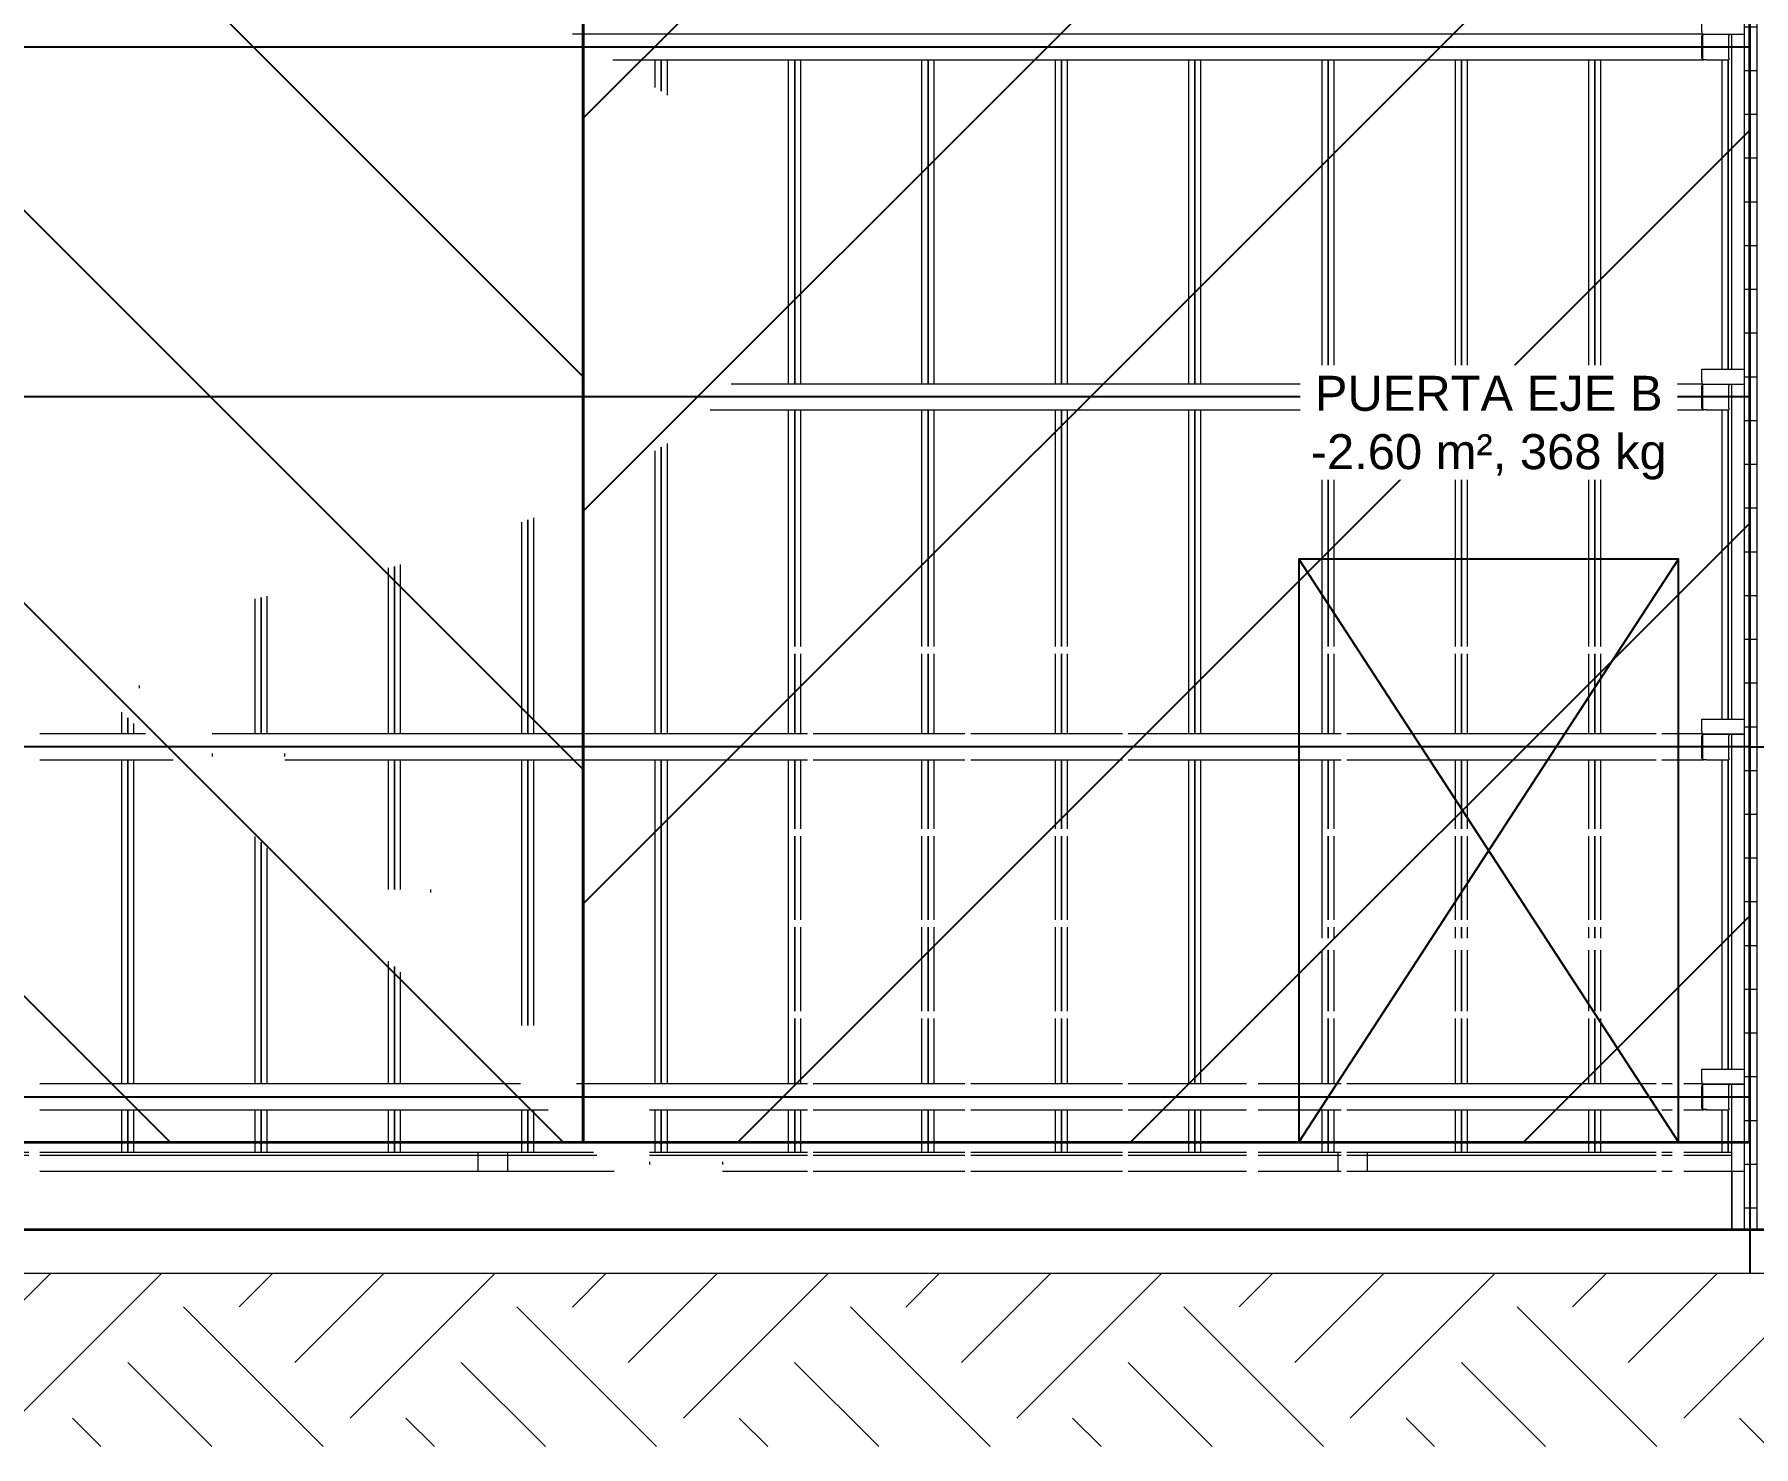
# Model space of a CAD drawing. Header units: metres. Extents: x -5.1 to 74.4, y -0.9 to 14.
# Drawn here: x 63.89 to 69.79, y -0.74 to 4.1 of the extents above; entities that cross this region are included whole.
import ezdxf

# ---------------------------------------------------------------- set-up
doc = ezdxf.new("R2010")
doc.units = ezdxf.units.M
doc.linetypes.add('Center', pattern=[2, 0.5, -0.25, 1, -0.25])
doc.linetypes.add('Dash dot', pattern=[1.05, 0.5, -0.25, 0.05, -0.25])
for name, color, linetype, lineweight in [('1', 7, 'Continuous', 18), ('2', 7, 'Continuous', 9), ('A LARGUEROS', 7, 'Continuous', 9), ('A-DETL-GENF', 7, 'Continuous', 18), ('A-EJES', 7, 'Continuous', 18), ('A-ESCALERA1', 7, 'Continuous', 18), ('A-MURO', 7, 'Continuous', 25), ('A-NIVELES LINEA_', 7, 'Continuous', 18), ('A-PISO', 7, 'Continuous', 18), ('A-PUERTAS', 7, 'Continuous', 25), ('GMI-COLUMNAS', 7, 'Continuous', 18)]:
    doc.layers.add(name, color=color, linetype=linetype, lineweight=lineweight)
for name, color, linetype in [('ATR-ACHURADO', 9, 'Continuous'), ('ATR-AREAS', 1, 'Continuous'), ('ATR-HUECOS', 8, 'Continuous'), ('ATR-TEXTO', 1, 'Continuous')]:
    doc.layers.add(name, color=color, linetype=linetype)
doc.styles.add('Arial', font='arial.ttf', dxfattribs={"height": 2e-05})
pattern_1 = [(0, (15.391, -0.075), (0, 0.15), [])]

# ---------------------------------------------------------------- blocks, each defined once
blk = doc.blocks.new('MoldurasCal24-Muros-GMI-P026TLK011-Laminación - GOTERO CON PENDIENTE-V39-CORTE LONGITUDINAL')
at = {"layer": '1', "lineweight": 5}
for p, q in [((10.0991, 0.2654), (9.3, 0.2654)), ((9.3, 0.2554), (10.0991, 0.2554)), ((11.7396, 0.2654), (10.1372, 0.2654)), ((10.1372, 0.2554), (11.7396, 0.2554)), ((11.7396, 0.2654), (11.7396, 0.2554)), ((11.7396, 0.2554), (11.7396, 0.2))]:
    blk.add_line(p, q, dxfattribs=at)
blk = doc.blocks.new('MoldurasCal24-Muros-GMI-P026TLK011-Laminación - GOTERO CON PENDIENTE-V40-CORTE LONGITUDINAL')
at = {"layer": '1', "lineweight": 5}
for p, q in [((11.6396, 0.2554), (11.6396, 0.2654)), ((12.0355, 0.2654), (11.6396, 0.2654)), ((11.6396, 0.2), (11.6396, 0.2554)), ((11.6396, 0.2554), (12.0462, 0.2554)), ((12.7683, 0.2654), (12.2272, 0.2654)), ((12.2272, 0.2554), (12.7683, 0.2554)), ((13.3083, 0.2654), (12.7883, 0.2654)), ((12.7883, 0.2554), (13.3083, 0.2554)), ((13.8483, 0.2654), (13.3283, 0.2654)), ((13.3283, 0.2554), (13.8483, 0.2554)), ((14.2737, 0.2654), (13.8683, 0.2654)), ((13.8683, 0.2554), (14.2737, 0.2554)), ((14.5983, 0.2654), (14.3137, 0.2654)), ((14.3137, 0.2554), (14.5983, 0.2554)), ((14.6876, 0.2654), (14.6183, 0.2654)), ((14.6183, 0.2554), (14.6876, 0.2554)), ((14.6876, 0.2654), (14.6876, 0.2554)), ((14.6876, 0.2554), (14.6876, 0.2))]:
    blk.add_line(p, q, dxfattribs=at)
blk = doc.blocks.new('MoldurasCal24-Muros-GMI-P026TLK011-Laminación - GOTERO CON PENDIENTE-1542757-CORTE LONGITUDINAL')
at = {"layer": '1', "lineweight": 5}
for p, q in [((14.5876, 0.2554), (14.5876, 0.2654)), ((14.5983, 0.2654), (14.5876, 0.2654)), ((14.5876, 0.2), (14.5876, 0.2554)), ((14.5876, 0.2554), (14.5983, 0.2554)), ((15.6783, 0.2654), (14.6183, 0.2654)), ((14.6183, 0.2554), (15.6783, 0.2554)), ((15.7337, 0.2654), (15.6983, 0.2654)), ((15.6983, 0.2554), (15.7337, 0.2554)), ((15.9365, 0.2654), (15.7737, 0.2654)), ((15.7737, 0.2554), (15.9365, 0.2554)), ((16.197, 0.2654), (16.1625, 0.2654)), ((16.1625, 0.2554), (16.197, 0.2554)), ((16.197, 0.2654), (16.197, 0.2554)), ((16.197, 0.2554), (16.197, 0.149)), ((16.0889, 0.149), (16.126, 0.149)), ((16.0889, 0.1387), (16.197, 0.1387)), ((16.0889, 0.138), (16.197, 0.138)), ((16.0889, 0.1309), (16.197, 0.1309)), ((16.1919, 0.149), (16.197, 0.149)), ((16.197, 0.149), (16.197, 0.144)), ((16.197, 0.1426), (16.197, 0.1387)), ((16.197, 0.1387), (16.197, 0.138)), ((16.197, 0.138), (16.197, 0.1309))]:
    blk.add_line(p, q, dxfattribs=at)
blk = doc.blocks.new('MontenC-Calibre14-GMI 1 - MONTEN _C_ 10_ CAL14 CON CLIPS A COLUMNA-1578772-CORTE LONGITUDINAL')
at = {"layer": 'A LARGUEROS', "color": 8, "lineweight": 5, "true_color": 0x808080}
for p, q in [((11.7842, 0.5), (10.1372, 0.5)), ((12.7683, 0.5), (11.9772, 0.5)), ((13.3083, 0.5), (12.7882, 0.5)), ((13.8483, 0.5), (13.3282, 0.5)), ((14.2737, 0.5), (13.8682, 0.5)), ((14.5983, 0.5), (14.3137, 0.5)), ((15.6783, 0.5), (14.6182, 0.5)), ((15.7337, 0.5), (15.6982, 0.5)), ((15.8347, 0.5), (15.7737, 0.5)), ((15.927, 0.4973), (15.927, 0.4941)), ((15.927, 0.417), (15.927, 0.4941)), ((15.927, 0.417), (15.927, 0.4111)), ((10.1372, 0.4111), (11.8794, 0.4111)), ((12.2272, 0.4111), (12.7683, 0.4111)), ((12.7882, 0.4111), (13.3083, 0.4111)), ((13.3282, 0.4111), (13.8483, 0.4111)), ((13.8682, 0.4111), (14.2737, 0.4111)), ((14.3137, 0.4111), (14.5983, 0.4111)), ((14.6182, 0.4111), (15.6783, 0.4111)), ((15.6982, 0.4111), (15.7337, 0.4111)), ((15.7737, 0.4111), (15.8406, 0.4111)), ((15.8507, 0.4111), (15.927, 0.4111))]:
    blk.add_line(p, q, dxfattribs=at)
blk = doc.blocks.new('MontenC-Calibre14-GMI 1 - MONTEN _C_ 10_ CAL14 CON CLIPS A COLUMNA-V46-CORTE LONGITUDINAL')
at = {"layer": 'A LARGUEROS', "color": 8, "lineweight": 5, "true_color": 0x808080}
for p, q in [((10.4985, 1.7), (10.1372, 1.7)), ((12.7684, 1.7), (10.7272, 1.7)), ((13.3084, 1.7), (12.7883, 1.7)), ((13.8484, 1.7), (13.3283, 1.7)), ((14.5984, 1.7), (13.8683, 1.7)), ((15.6784, 1.7), (14.6183, 1.7)), ((15.8349, 1.7), (15.6983, 1.7)), ((15.927, 1.698), (15.927, 1.6941)), ((15.927, 1.617), (15.927, 1.6941)), ((10.1372, 1.6111), (10.5937, 1.6111)), ((10.9772, 1.6111), (12.7684, 1.6111)), ((12.7883, 1.6111), (13.3084, 1.6111)), ((13.3283, 1.6111), (13.8484, 1.6111)), ((13.8683, 1.6111), (14.5984, 1.6111)), ((14.6183, 1.6111), (15.6784, 1.6111)), ((15.6983, 1.6111), (15.8408, 1.6111)), ((15.8509, 1.6111), (15.927, 1.6111)), ((15.927, 1.617), (15.927, 1.6111))]:
    blk.add_line(p, q, dxfattribs=at)
blk = doc.blocks.new('MontenC-Calibre14-GMI 1 - MONTEN _C_ 10_ CAL14 CON CLIPS A COLUMNA-V48-CORTE LONGITUDINAL')
at = {"layer": 'A LARGUEROS', "color": 8, "lineweight": 5, "true_color": 0x808080}
for p, q in [((15.8349, 2.9), (12.507, 2.9)), ((15.927, 2.8981), (15.927, 2.8941)), ((15.927, 2.817), (15.927, 2.8941)), ((12.4352, 2.8111), (15.8408, 2.8111)), ((15.8509, 2.8111), (15.927, 2.8111)), ((15.927, 2.817), (15.927, 2.8111))]:
    blk.add_line(p, q, dxfattribs=at)
blk = doc.blocks.new('MontenC-Calibre14-GMI 1 - MONTEN _C_ 10_ CAL14 CON CLIPS A COLUMNA-V49-CORTE LONGITUDINAL')
at = {"layer": 'A LARGUEROS', "color": 8, "lineweight": 5, "true_color": 0x808080}
for p, q in [((15.8347, 4.1), (11.9627, 4.1)), ((15.927, 4.0981), (15.927, 4.0941)), ((15.927, 4.017), (15.927, 4.0941)), ((12.1008, 4.0111), (15.8406, 4.0111)), ((15.8507, 4.0111), (15.927, 4.0111)), ((15.927, 4.017), (15.927, 4.0111))]:
    blk.add_line(p, q, dxfattribs=at)
blk = doc.blocks.new('IR - W14X22-1578503-CORTE LONGITUDINAL')
at = {"layer": 'GMI-COLUMNAS'}
for p, q in [((15.9365, 4.0981), (15.9365, 2.951)), ((15.9365, 2.8981), (15.9365, 1.751)), ((15.9365, 1.698), (15.9365, 0.551)), ((15.9365, 0.4972), (15.9365, 0))]:
    blk.add_line(p, q, dxfattribs=at)
blk = doc.blocks.new('MontenC-Calibre14-GMI 1 - MONTEN _C_ 10_ CAL14 CON CLIPS A COLUMNA-1601976-CORTE LONGITUDINAL')
at = {"layer": '2', "color": 8, "lineweight": 5, "true_color": 0x808080}
for p, q in [((15.8347, 0.5082), (15.8347, 0.551)), ((15.8347, 0.551), (15.9804, 0.551)), ((15.8347, 0.5082), (15.8347, 0.5)), ((15.8347, 0.5), (15.9804, 0.5))]:
    blk.add_line(p, q, dxfattribs=at)
at = {"layer": 'A LARGUEROS', "color": 8, "lineweight": 5, "true_color": 0x808080}
for p, q in [((15.8347, 0.417), (15.8347, 0.4941)), ((15.8366, 0.4941), (15.8366, 0.417)), ((15.9804, 0.4981), (15.8406, 0.4981)), ((15.8406, 0.413), (15.8507, 0.413)), ((15.8507, 0.413), (15.8507, 0.4111)), ((15.8507, 0.4111), (15.8406, 0.4111))]:
    blk.add_line(p, q, dxfattribs=at)
for centre, radius, start, end in [((15.8406, 0.4941), 0.0059, 90, 180), ((15.8406, 0.4941), 0.0059, 90, 180), ((15.8406, 0.4941), 0.004, 90, 180), ((15.8406, 0.4941), 0.004, 90, 180), ((15.8406, 0.417), 0.0059, 180, 270), ((15.8406, 0.417), 0.0059, 180, 270), ((15.8406, 0.417), 0.004, 180, 270), ((15.8406, 0.417), 0.004, 180, 270)]:
    blk.add_arc(centre, radius, start, end, dxfattribs=at)
blk = doc.blocks.new('MontenC-Calibre14-GMI 1 - MONTEN _C_ 10_ CAL14 CON CLIPS A COLUMNA-V51-CORTE LONGITUDINAL')
at = {"layer": '2', "color": 8, "lineweight": 5, "true_color": 0x808080}
for p, q in [((15.8349, 1.7082), (15.8349, 1.751)), ((15.8349, 1.751), (15.9804, 1.751)), ((15.8349, 1.7082), (15.8349, 1.7)), ((15.8349, 1.7), (15.9804, 1.7))]:
    blk.add_line(p, q, dxfattribs=at)
at = {"layer": 'A LARGUEROS', "color": 8, "lineweight": 5, "true_color": 0x808080}
for p, q in [((15.8349, 1.617), (15.8349, 1.6941)), ((15.8368, 1.6941), (15.8368, 1.617)), ((15.9804, 1.6981), (15.8408, 1.6981)), ((15.8408, 1.613), (15.8509, 1.613)), ((15.8509, 1.6111), (15.8408, 1.6111)), ((15.8509, 1.613), (15.8509, 1.6111))]:
    blk.add_line(p, q, dxfattribs=at)
for centre, radius, start, end in [((15.8408, 1.6941), 0.0059, 90, 180), ((15.8408, 1.6941), 0.0059, 90, 180), ((15.8408, 1.6941), 0.004, 90, 180), ((15.8408, 1.6941), 0.004, 90, 180), ((15.8408, 1.617), 0.0059, 180, 270), ((15.8408, 1.617), 0.0059, 180, 270), ((15.8408, 1.617), 0.004, 180, 270), ((15.8408, 1.617), 0.004, 180, 270)]:
    blk.add_arc(centre, radius, start, end, dxfattribs=at)
blk = doc.blocks.new('MontenC-Calibre14-GMI 1 - MONTEN _C_ 10_ CAL14 CON CLIPS A COLUMNA-1602256-CORTE LONGITUDINAL')
at = {"layer": '2', "color": 8, "lineweight": 5, "true_color": 0x808080}
for p, q in [((15.8349, 2.9082), (15.8349, 2.951)), ((15.8349, 2.951), (15.9804, 2.951)), ((15.8349, 2.9082), (15.8349, 2.9)), ((15.8349, 2.9), (15.9804, 2.9))]:
    blk.add_line(p, q, dxfattribs=at)
at = {"layer": 'A LARGUEROS', "color": 8, "lineweight": 5, "true_color": 0x808080}
for p, q in [((15.8349, 2.817), (15.8349, 2.8941)), ((15.8368, 2.8941), (15.8368, 2.817)), ((15.9804, 2.8981), (15.8408, 2.8981)), ((15.8408, 2.813), (15.8509, 2.813)), ((15.8509, 2.8111), (15.8408, 2.8111)), ((15.8509, 2.813), (15.8509, 2.8111))]:
    blk.add_line(p, q, dxfattribs=at)
for centre, radius, start, end in [((15.8408, 2.8941), 0.0059, 90, 180), ((15.8408, 2.8941), 0.0059, 90, 180), ((15.8408, 2.8941), 0.004, 90, 180), ((15.8408, 2.8941), 0.004, 90, 180), ((15.8408, 2.817), 0.0059, 180, 270), ((15.8408, 2.817), 0.0059, 180, 270), ((15.8408, 2.817), 0.004, 180, 270), ((15.8408, 2.817), 0.004, 180, 270)]:
    blk.add_arc(centre, radius, start, end, dxfattribs=at)
blk = doc.blocks.new('MontenC-Calibre14-GMI 1 - MONTEN _C_ 10_ CAL14 CON CLIPS A COLUMNA-1602291-CORTE LONGITUDINAL')
at = {"layer": '2', "color": 8, "lineweight": 5, "true_color": 0x808080}
for p, q in [((15.8347, 4.1082), (15.8347, 4.151)), ((15.8347, 4.151), (15.9804, 4.151)), ((15.8347, 4.1082), (15.8347, 4.1)), ((15.8347, 4.1), (15.9804, 4.1))]:
    blk.add_line(p, q, dxfattribs=at)
at = {"layer": 'A LARGUEROS', "color": 8, "lineweight": 5, "true_color": 0x808080}
for p, q in [((15.8347, 4.017), (15.8347, 4.0941)), ((15.8366, 4.0941), (15.8366, 4.017)), ((15.9804, 4.0981), (15.8406, 4.0981)), ((15.8406, 4.013), (15.8507, 4.013)), ((15.8507, 4.0111), (15.8406, 4.0111)), ((15.8507, 4.013), (15.8507, 4.0111))]:
    blk.add_line(p, q, dxfattribs=at)
for centre, radius, start, end in [((15.8406, 4.0941), 0.0059, 90, 180), ((15.8406, 4.0941), 0.0059, 90, 180), ((15.8406, 4.0941), 0.004, 90, 180), ((15.8406, 4.0941), 0.004, 90, 180), ((15.8406, 4.017), 0.0059, 180, 270), ((15.8406, 4.017), 0.0059, 180, 270), ((15.8406, 4.017), 0.004, 180, 270), ((15.8406, 4.017), 0.004, 180, 270)]:
    blk.add_arc(centre, radius, start, end, dxfattribs=at)
blk = doc.blocks.new('CortinaMetalicas-Mod3100-Intrajanus - CORTINA METALICA-1601894-CORTE LONGITUDINAL')
at = {"layer": 'A-PUERTAS', "lineweight": 18}
h = blk.add_hatch(dxfattribs=at)
h.set_pattern_fill('FP_5', color=256, style=0, pattern_type=2)
h.set_pattern_definition(pattern_1)
h.paths.add_polyline_path([(15.9154, 6), (16.0249, 6), (16.0249, 6.5842), (15.3899, 6.5842), (15.3899, 6)])
h = blk.add_hatch(dxfattribs=at)
h.set_pattern_fill('FP_5', color=256, style=0, pattern_type=2)
h.set_pattern_definition(pattern_1)
h.paths.add_polyline_path([(16.0249, 0), (16.0249, 6), (15.9804, 6), (15.9804, 0)])
at = {"layer": 'A-PUERTAS', "lineweight": 9}
for p, q in [((16.0249, 6.5842), (15.3899, 6.5842)), ((15.3899, 6.5842), (15.3899, 6)), ((16.0249, 6), (16.0249, 6.5842)), ((15.3899, 6), (16.0249, 6)), ((15.9804, 6), (15.9804, 0)), ((16.0249, 6), (15.9804, 6)), ((16.0249, 0), (16.0249, 6)), ((15.9804, 0), (16.0249, 0))]:
    blk.add_line(p, q, dxfattribs=at)

msp = doc.modelspace()

# ---------------------------------------------------------------- hatches: boundary and pattern name
at = {"layer": 'A-DETL-GENF', "lineweight": 9, "true_color": 0xc0c0c0}
h = msp.add_hatch(dxfattribs=at)
h.set_pattern_fill('FP_6', color=9, style=0, pattern_type=2)
h.set_pattern_definition([(45, (69.16626, 0.8775), (0, 1.142996), [0.80822, -0.80822]), (45, (69.35726, 0.687), (0, 1.142996), [0.80822, -0.80822]), (45, (69.54726, 0.4965), (0, 1.142996), [0.80822, -0.80822]), (315, (69.73826, 0.4965), (1.142996, 0), [0.80822, -0.80822]), (315, (69.92826, 0.687), (1.142996, 0), [0.80822, -0.80822]), (315, (70.11926, 0.8775), (1.142996, 0), [0.80822, -0.80822])])
h.paths.add_polyline_path([(60.5722, -0.7435), (70.2271, -0.7435), (70.2271, -0.15), (36.0327, -0.15), (36.0327, -0.7435), (59.4995, -0.7435)])
at = {"layer": 'ATR-ACHURADO'}
h = msp.add_hatch(dxfattribs=at)
h.set_pattern_fill('ANSI31', scale=0.3)
h.paths.add_polyline_path([(65.775, 0.3), (69.775, 0.3), (69.775, 10.4277), (65.775, 10.2264)])
h = msp.add_hatch(dxfattribs=at)
h.set_pattern_fill('ANSI31', scale=0.3, angle=90)
h.paths.add_polyline_path([(57.775, 0.3), (65.775, 0.3), (65.775, 10.2264), (57.775, 9.8236)])

# ---------------------------------------------------------------- linework, layer by layer
at = {"color": 6}
for points in [[(69.7753, 10.2777), (69.7753, -0.15)], [(69.7753, 4.0555), (53.7753, 4.0555)], [(69.7753, 2.8555), (53.7753, 2.8555)], [(69.7753, 1.6555), (53.7753, 1.6555)], [(69.7753, 1.6555), (69.7753, 1.6555), (69.828, 1.6555)], [(53.7753, 0.4555), (53.8488, 0.4555), (69.7753, 0.4555)]]:
    msp.add_lwpolyline(points, dxfattribs=at)
at = {"layer": '1', "color": 254, "lineweight": 5, "true_color": 0xe5e5e5}
for p, q in [((66.0221, 3.9171), (66.0221, 4.0111)), ((66.0428, 4.0111), (66.0428, 3.9037)), ((66.0428, 3.9037), (66.0428, 4.0111)), ((66.0635, 3.8904), (66.0635, 4.0111)), ((66.4793, 2.8998), (66.4793, 4.0111)), ((66.5, 4.0111), (66.5, 2.8998)), ((66.5, 2.8998), (66.5, 4.0111)), ((66.5207, 2.8998), (66.5207, 4.0111)), ((66.9365, 2.8998), (66.9365, 4.0111)), ((66.9572, 4.0111), (66.9572, 2.8998)), ((66.9572, 2.8998), (66.9572, 4.0111)), ((66.9779, 2.8998), (66.9779, 4.0111)), ((67.3937, 2.8996), (67.3937, 4.0111)), ((67.4144, 4.0111), (67.4144, 2.8996)), ((67.4144, 2.8996), (67.4144, 4.0111)), ((67.4351, 2.8996), (67.4351, 4.0111)), ((67.8509, 2.8997), (67.8509, 4.0111)), ((67.8716, 4.0111), (67.8716, 2.8997)), ((67.8716, 2.8997), (67.8716, 4.0111)), ((67.8923, 2.8997), (67.8923, 4.0111)), ((68.3081, 2.8997), (68.3081, 4.0111)), ((68.3288, 4.0111), (68.3288, 2.8997)), ((68.3288, 2.8997), (68.3288, 4.0111)), ((68.3495, 2.8997), (68.3495, 4.0111)), ((68.7653, 2.9), (68.7653, 4.0111)), ((68.786, 4.0111), (68.786, 2.9)), ((68.786, 2.9), (68.786, 4.0111)), ((68.8067, 2.9), (68.8067, 4.0111)), ((69.2225, 2.9), (69.2225, 4.0111)), ((69.2432, 4.0111), (69.2432, 2.9)), ((69.2432, 2.9), (69.2432, 4.0111)), ((69.2639, 2.9), (69.2639, 4.0111)), ((69.6797, 2.951), (69.6797, 4.0111)), ((69.7004, 4.0111), (69.7004, 2.951)), ((69.7004, 2.951), (69.7004, 4.0111)), ((66.4793, 1.6998), (66.4793, 2.8111)), ((66.5, 2.8111), (66.5, 2)), ((66.5, 2), (66.5, 2.8111)), ((66.5207, 2), (66.5207, 2.8111)), ((66.9365, 2), (66.9365, 2.8111)), ((66.9572, 2.8111), (66.9572, 2)), ((66.9572, 2), (66.9572, 2.8111)), ((66.9779, 2), (66.9779, 2.8111)), ((67.3937, 2), (67.3937, 2.8111)), ((67.4144, 2.8111), (67.4144, 2)), ((67.4144, 2), (67.4144, 2.8111)), ((67.4351, 2), (67.4351, 2.8111)), ((67.8509, 1.6997), (67.8509, 2.8111)), ((67.8716, 2.8111), (67.8716, 1.6997)), ((67.8716, 1.6997), (67.8716, 2.8111)), ((67.8923, 1.6997), (67.8923, 2.8111)), ((68.3081, 1.6997), (68.3081, 2.8111)), ((68.3288, 2.8111), (68.3288, 2)), ((68.3288, 2), (68.3288, 2.8111)), ((68.3495, 2), (68.3495, 2.8111)), ((68.7653, 2), (68.7653, 2.8111)), ((68.786, 2.8111), (68.786, 2)), ((68.786, 2), (68.786, 2.8111)), ((68.8067, 2), (68.8067, 2.8111)), ((69.2225, 2), (69.2225, 2.8111)), ((69.2432, 2.8111), (69.2432, 2)), ((69.2432, 2), (69.2432, 2.8111)), ((69.2639, 2), (69.2639, 2.8111)), ((69.6797, 1.751), (69.6797, 2.8111)), ((69.7004, 2.8111), (69.7004, 1.751)), ((69.7004, 1.751), (69.7004, 2.8111)), ((66.0221, 1.6998), (66.0221, 2.6705)), ((66.0428, 2.6833), (66.0428, 1.6998)), ((66.0428, 1.6998), (66.0428, 2.6833)), ((66.0635, 1.6998), (66.0635, 2.6961)), ((65.5649, 1.6998), (65.5649, 2.4266)), ((65.5856, 2.4338), (65.5856, 1.6998)), ((65.5856, 1.6998), (65.5856, 2.4338)), ((65.6063, 1.6998), (65.6063, 2.4411)), ((65.1077, 1.6998), (65.1077, 2.2695)), ((65.1284, 2.2743), (65.1284, 1.6998)), ((65.1284, 1.6998), (65.1284, 2.2743)), ((65.1491, 1.6998), (65.1491, 2.2813)), ((64.6505, 1.6998), (64.6505, 2.1631)), ((64.6712, 2.168), (64.6712, 1.6998)), ((64.6712, 1.6998), (64.6712, 2.168)), ((64.6919, 1.6998), (64.6919, 2.1728)), ((66.5, 1.975), (66.5, 1.6998)), ((66.5, 1.6998), (66.5, 1.975)), ((66.5207, 1.6998), (66.5207, 1.975)), ((66.9365, 1.6998), (66.9365, 1.975)), ((66.9572, 1.975), (66.9572, 1.6998)), ((66.9572, 1.6998), (66.9572, 1.975)), ((66.9779, 1.6998), (66.9779, 1.975)), ((67.3937, 1.6996), (67.3937, 1.975)), ((67.4144, 1.975), (67.4144, 1.6996)), ((67.4144, 1.6996), (67.4144, 1.975)), ((67.4351, 1.6996), (67.4351, 1.975)), ((68.3288, 1.975), (68.3288, 1.6997)), ((68.3288, 1.6997), (68.3288, 1.975)), ((68.3495, 1.6997), (68.3495, 1.975)), ((68.7653, 1.7), (68.7653, 1.975)), ((68.786, 1.975), (68.786, 1.7)), ((68.786, 1.7), (68.786, 1.975)), ((68.8067, 1.7), (68.8067, 1.975)), ((69.2225, 1.7), (69.2225, 1.975)), ((69.2432, 1.975), (69.2432, 1.7)), ((69.2432, 1.7), (69.2432, 1.975)), ((69.2639, 1.7), (69.2639, 1.975)), ((64.1933, 1.6998), (64.1933, 1.7751)), ((64.214, 1.7557), (64.214, 1.6998)), ((64.214, 1.6998), (64.214, 1.7557)), ((64.2347, 1.6998), (64.2347, 1.7364)), ((64.1933, 0.4998), (64.1933, 1.6111)), ((64.214, 1.6111), (64.214, 0.4998)), ((64.214, 0.4998), (64.214, 1.6111)), ((64.2347, 0.4998), (64.2347, 1.6111)), ((65.1077, 1.1667), (65.1077, 1.6111)), ((65.1284, 1.6111), (65.1284, 1.1667)), ((65.1284, 1.1667), (65.1284, 1.6111)), ((65.1491, 1.1667), (65.1491, 1.6111)), ((65.5649, 0.7), (65.5649, 1.6111)), ((65.5856, 1.6111), (65.5856, 0.7)), ((65.5856, 0.7), (65.5856, 1.6111)), ((65.6063, 0.7), (65.6063, 1.6111)), ((66.0221, 0.4998), (66.0221, 1.6111)), ((66.0428, 1.6111), (66.0428, 0.4998)), ((66.0428, 0.4998), (66.0428, 1.6111)), ((66.0635, 0.4998), (66.0635, 1.6111)), ((66.4793, 0.4998), (66.4793, 1.6111)), ((66.5, 1.6111), (66.5, 1.375)), ((66.5, 1.375), (66.5, 1.6111)), ((66.5207, 1.375), (66.5207, 1.6111)), ((66.9365, 1.375), (66.9365, 1.6111)), ((66.9572, 1.6111), (66.9572, 1.375)), ((66.9572, 1.375), (66.9572, 1.6111)), ((66.9779, 1.375), (66.9779, 1.6111)), ((67.3937, 1.375), (67.3937, 1.6111)), ((67.4144, 1.6111), (67.4144, 1.375)), ((67.4144, 1.375), (67.4144, 1.6111)), ((67.4351, 1.375), (67.4351, 1.6111)), ((67.8509, 0.4997), (67.8509, 1.6111)), ((67.8716, 1.6111), (67.8716, 0.4997)), ((67.8716, 0.4997), (67.8716, 1.6111)), ((67.8923, 0.4997), (67.8923, 1.6111)), ((68.3081, 1), (68.3081, 1.6111)), ((68.3288, 1.6111), (68.3288, 1.375)), ((68.3288, 1.375), (68.3288, 1.6111)), ((68.3495, 1.375), (68.3495, 1.6111)), ((68.7653, 1.375), (68.7653, 1.6111)), ((68.786, 1.6111), (68.786, 1.375)), ((68.786, 1.375), (68.786, 1.6111)), ((68.8067, 1.375), (68.8067, 1.6111)), ((69.2225, 1.375), (69.2225, 1.6111)), ((69.2432, 1.6111), (69.2432, 1.375)), ((69.2432, 1.375), (69.2432, 1.6111)), ((69.2639, 1.375), (69.2639, 1.6111)), ((69.6797, 0.551), (69.6797, 1.6111)), ((69.7004, 1.6111), (69.7004, 0.551)), ((69.7004, 0.551), (69.7004, 1.6111)), ((64.6505, 0.4998), (64.6505, 1.3484)), ((64.6712, 1.329), (64.6712, 0.4998)), ((64.6712, 0.4998), (64.6712, 1.329)), ((64.6919, 0.4998), (64.6919, 1.3097)), ((66.5, 1.35), (66.5, 1.0625)), ((66.5, 1.0625), (66.5, 1.35)), ((66.5207, 1.0625), (66.5207, 1.35)), ((66.9365, 1.0625), (66.9365, 1.35)), ((66.9572, 1.35), (66.9572, 1.0625)), ((66.9572, 1.0625), (66.9572, 1.35)), ((66.9779, 1.0625), (66.9779, 1.35)), ((67.3937, 1.0625), (67.3937, 1.35)), ((67.4144, 1.35), (67.4144, 1.0625)), ((67.4144, 1.0625), (67.4144, 1.35)), ((67.4351, 1.0625), (67.4351, 1.35)), ((68.3288, 1.35), (68.3288, 1.0625)), ((68.3288, 1.0625), (68.3288, 1.35)), ((68.3495, 1.0625), (68.3495, 1.35)), ((68.7653, 1.0625), (68.7653, 1.35)), ((68.786, 1.35), (68.786, 1.0625)), ((68.786, 1.0625), (68.786, 1.35)), ((68.8067, 1.0625), (68.8067, 1.35)), ((69.2225, 1.0625), (69.2225, 1.35)), ((69.2432, 1.35), (69.2432, 1.0625)), ((69.2432, 1.0625), (69.2432, 1.35)), ((69.2639, 1.0625), (69.2639, 1.35)), ((66.5, 1.0375), (66.5, 0.75)), ((66.5, 0.75), (66.5, 1.0375)), ((66.5207, 0.75), (66.5207, 1.0375)), ((66.9365, 0.75), (66.9365, 1.0375)), ((66.9572, 1.0375), (66.9572, 0.75)), ((66.9572, 0.75), (66.9572, 1.0375)), ((66.9779, 0.75), (66.9779, 1.0375)), ((67.3937, 0.75), (67.3937, 1.0375)), ((67.4144, 1.0375), (67.4144, 0.75)), ((67.4144, 0.75), (67.4144, 1.0375)), ((67.4351, 0.75), (67.4351, 1.0375)), ((68.3288, 1.0375), (68.3288, 1)), ((68.3288, 1), (68.3288, 1.0375)), ((68.3495, 1), (68.3495, 1.0375)), ((68.7653, 1), (68.7653, 1.0375)), ((68.786, 1.0375), (68.786, 1)), ((68.786, 1), (68.786, 1.0375)), ((68.8067, 1), (68.8067, 1.0375)), ((69.2225, 1), (69.2225, 1.0375)), ((69.2432, 1.0375), (69.2432, 1)), ((69.2432, 1), (69.2432, 1.0375)), ((69.2639, 1), (69.2639, 1.0375)), ((68.3081, 0.4997), (68.3081, 0.9586)), ((68.3288, 0.9586), (68.3288, 0.75)), ((68.3288, 0.75), (68.3288, 0.9586)), ((68.3495, 0.75), (68.3495, 0.9586)), ((68.7653, 0.75), (68.7653, 0.9586)), ((68.786, 0.9586), (68.786, 0.75)), ((68.786, 0.75), (68.786, 0.9586)), ((68.8067, 0.75), (68.8067, 0.9586)), ((69.2225, 0.75), (69.2225, 0.9586)), ((69.2432, 0.9586), (69.2432, 0.75)), ((69.2432, 0.75), (69.2432, 0.9586)), ((69.2639, 0.75), (69.2639, 0.9586)), ((65.1077, 0.4998), (65.1077, 0.9216)), ((65.1284, 0.9023), (65.1284, 0.4998)), ((65.1284, 0.4998), (65.1284, 0.9023)), ((65.1491, 0.4998), (65.1491, 0.8829)), ((66.5, 0.725), (66.5, 0.4998)), ((66.5, 0.4998), (66.5, 0.725)), ((66.5207, 0.4998), (66.5207, 0.725)), ((66.9365, 0.4998), (66.9365, 0.725)), ((66.9572, 0.725), (66.9572, 0.4998)), ((66.9572, 0.4998), (66.9572, 0.725)), ((66.9779, 0.4998), (66.9779, 0.725)), ((67.3937, 0.4996), (67.3937, 0.725)), ((67.4144, 0.725), (67.4144, 0.4996)), ((67.4144, 0.4996), (67.4144, 0.725)), ((67.4351, 0.4996), (67.4351, 0.725)), ((68.3288, 0.725), (68.3288, 0.4997)), ((68.3288, 0.4997), (68.3288, 0.725)), ((68.3495, 0.4997), (68.3495, 0.725)), ((68.7653, 0.5), (68.7653, 0.725)), ((68.786, 0.725), (68.786, 0.5)), ((68.786, 0.5), (68.786, 0.725)), ((68.8067, 0.5), (68.8067, 0.725)), ((69.2225, 0.5), (69.2225, 0.725)), ((69.2432, 0.725), (69.2432, 0.5)), ((69.2432, 0.5), (69.2432, 0.725)), ((69.2639, 0.5), (69.2639, 0.725)), ((64.1933, 0.2654), (64.1933, 0.4111)), ((64.214, 0.4111), (64.214, 0.2654)), ((64.214, 0.2654), (64.214, 0.4111)), ((64.2347, 0.2654), (64.2347, 0.4111)), ((64.6505, 0.2654), (64.6505, 0.4111)), ((64.6712, 0.4111), (64.6712, 0.2654)), ((64.6712, 0.2654), (64.6712, 0.4111)), ((64.6919, 0.2654), (64.6919, 0.4111)), ((65.1077, 0.2654), (65.1077, 0.4111)), ((65.1284, 0.4111), (65.1284, 0.2654)), ((65.1284, 0.2654), (65.1284, 0.4111)), ((65.1491, 0.2654), (65.1491, 0.4111)), ((65.5649, 0.2654), (65.5649, 0.4111)), ((65.5856, 0.4111), (65.5856, 0.2654)), ((65.5856, 0.2654), (65.5856, 0.4111)), ((65.6063, 0.2654), (65.6063, 0.4111)), ((66.0221, 0.2654), (66.0221, 0.4111)), ((66.0428, 0.4111), (66.0428, 0.2654)), ((66.0428, 0.2654), (66.0428, 0.4111)), ((66.0635, 0.2654), (66.0635, 0.4111)), ((66.4793, 0.2654), (66.4793, 0.4111)), ((66.5, 0.4111), (66.5, 0.2654)), ((66.5, 0.2654), (66.5, 0.4111)), ((66.5207, 0.2654), (66.5207, 0.4111)), ((66.9365, 0.2654), (66.9365, 0.4111)), ((66.9572, 0.4111), (66.9572, 0.2654)), ((66.9572, 0.2654), (66.9572, 0.4111)), ((66.9779, 0.2654), (66.9779, 0.4111)), ((67.3937, 0.2654), (67.3937, 0.4111)), ((67.4144, 0.4111), (67.4144, 0.2654)), ((67.4144, 0.2654), (67.4144, 0.4111)), ((67.4351, 0.2654), (67.4351, 0.4111)), ((67.8509, 0.2654), (67.8509, 0.4111)), ((67.8716, 0.4111), (67.8716, 0.2654)), ((67.8716, 0.2654), (67.8716, 0.4111)), ((67.8923, 0.2654), (67.8923, 0.4111)), ((68.3081, 0.2654), (68.3081, 0.4111)), ((68.3288, 0.4111), (68.3288, 0.2654)), ((68.3288, 0.2654), (68.3288, 0.4111)), ((68.3495, 0.2654), (68.3495, 0.4111)), ((68.7653, 0.2654), (68.7653, 0.4111)), ((68.786, 0.4111), (68.786, 0.2654)), ((68.786, 0.2654), (68.786, 0.4111)), ((68.8067, 0.2654), (68.8067, 0.4111)), ((69.2225, 0.2654), (69.2225, 0.4111)), ((69.2432, 0.4111), (69.2432, 0.2654)), ((69.2432, 0.2654), (69.2432, 0.4111)), ((69.2639, 0.2654), (69.2639, 0.4111)), ((69.6797, 0.2654), (69.6797, 0.4111)), ((69.7004, 0.4111), (69.7004, 0.2654)), ((69.7004, 0.2654), (69.7004, 0.4111))]:
    msp.add_line(p, q, dxfattribs=at)
at = {"layer": '1'}
msp.add_line((70.2271, -0.15), (36.0327, -0.15), dxfattribs=at)
at = {"layer": 'A-EJES', "color": 253, "linetype": 'Dash dot', "true_color": 0xaaaaaa}
msp.add_line((69.7753, -0.15), (69.7753, 4.35), dxfattribs=at)
at = {"layer": 'A-ESCALERA1'}
for p, q in [((64.2524, 1.8667), (64.2524, 1.8567)), ((64.5024, 1.6333), (64.5024, 1.6233)), ((64.7524, 1.6233), (64.7524, 1.6333)), ((65.2524, 1.1567), (65.2524, 1.1667)), ((66.0024, 0.2333), (66.0024, 0.2233)), ((66.2524, 0.2333), (66.2524, 0.2233))]:
    msp.add_line(p, q, dxfattribs=at)
at = {"layer": 'A-MURO', "color": 9, "lineweight": 5, "true_color": 0xc0c0c0}
for p, q in [((65.8809, 0.2), (63.9124, 0.2)), ((66.5436, 0.2), (66.2524, 0.2)), ((67.0836, 0.2), (66.5635, 0.2)), ((67.6236, 0.2), (67.1035, 0.2)), ((68.049, 0.2), (67.6435, 0.2)), ((68.3736, 0.2), (68.089, 0.2)), ((69.4536, 0.2), (68.3935, 0.2)), ((69.509, 0.2), (69.4735, 0.2)), ((69.7118, 0.2), (69.549, 0.2)), ((69.714, 0), (69.714, 0.2)), ((69.7557, 0.2), (69.714, 0.2))]:
    msp.add_line(p, q, dxfattribs=at)
at = {"layer": 'A-NIVELES LINEA_', "linetype": 'Center'}
msp.add_line((52.8231, 0), (73.2527, 0), dxfattribs=at)
at = {"layer": 'A-PISO', "lineweight": 35}
msp.add_line((69.8644, 0), (60.6017, 0), dxfattribs=at)
at = {"layer": 'ATR-AREAS', "lineweight": 35}
for points in [[(65.775, 0.3), (69.775, 0.3), (69.775, 10.4277), (65.775, 10.2264)], [(57.775, 0.3), (65.775, 0.3), (65.775, 10.2264), (57.775, 9.8236)]]:
    msp.add_lwpolyline(points, close=True, dxfattribs=at)
at = {"layer": 'ATR-HUECOS'}
for p, q in [((68.2285, 0.3), (69.5305, 2.3)), ((68.2285, 2.3), (69.5305, 0.3))]:
    msp.add_line(p, q, dxfattribs=at)
msp.add_lwpolyline([(68.2285, 0.3), (69.5305, 0.3), (69.5305, 2.3), (68.2285, 2.3)], close=True, dxfattribs=at)

# ---------------------------------------------------------------- block references
at = {"layer": '1', "lineweight": 5}
for name in ['MoldurasCal24-Muros-GMI-P026TLK011-Laminación - GOTERO CON PENDIENTE-V39-CORTE LONGITUDINAL', 'MoldurasCal24-Muros-GMI-P026TLK011-Laminación - GOTERO CON PENDIENTE-V40-CORTE LONGITUDINAL', 'MoldurasCal24-Muros-GMI-P026TLK011-Laminación - GOTERO CON PENDIENTE-1542757-CORTE LONGITUDINAL']:
    msp.add_blockref(name, (53.7753, 0), dxfattribs=at)
at = {"layer": 'A LARGUEROS', "color": 8, "lineweight": 5, "true_color": 0x808080}
for name in ['MontenC-Calibre14-GMI 1 - MONTEN _C_ 10_ CAL14 CON CLIPS A COLUMNA-1602291-CORTE LONGITUDINAL', 'MontenC-Calibre14-GMI 1 - MONTEN _C_ 10_ CAL14 CON CLIPS A COLUMNA-V49-CORTE LONGITUDINAL', 'MontenC-Calibre14-GMI 1 - MONTEN _C_ 10_ CAL14 CON CLIPS A COLUMNA-1602256-CORTE LONGITUDINAL', 'MontenC-Calibre14-GMI 1 - MONTEN _C_ 10_ CAL14 CON CLIPS A COLUMNA-V48-CORTE LONGITUDINAL', 'MontenC-Calibre14-GMI 1 - MONTEN _C_ 10_ CAL14 CON CLIPS A COLUMNA-V46-CORTE LONGITUDINAL', 'MontenC-Calibre14-GMI 1 - MONTEN _C_ 10_ CAL14 CON CLIPS A COLUMNA-V51-CORTE LONGITUDINAL', 'MontenC-Calibre14-GMI 1 - MONTEN _C_ 10_ CAL14 CON CLIPS A COLUMNA-1601976-CORTE LONGITUDINAL', 'MontenC-Calibre14-GMI 1 - MONTEN _C_ 10_ CAL14 CON CLIPS A COLUMNA-1578772-CORTE LONGITUDINAL']:
    msp.add_blockref(name, (53.7753, 0), dxfattribs=at)
at = {"layer": 'A-PUERTAS'}
msp.add_blockref('CortinaMetalicas-Mod3100-Intrajanus - CORTINA METALICA-1601894-CORTE LONGITUDINAL', (53.7753, 0), dxfattribs=at)
at = {"layer": 'GMI-COLUMNAS'}
msp.add_blockref('IR - W14X22-1578503-CORTE LONGITUDINAL', (53.7753, 0), dxfattribs=at)

# ---------------------------------------------------------------- next in the draw order: texts
at = {"layer": 'ATR-TEXTO', "insert": (68.8795, 2.75), "char_height": 0.12, "attachment_point": 5, "style": 'Arial', "bg_fill": 3, "box_fill_scale": 1.3, "bg_fill_color": 0}
msp.add_mtext('PUERTA EJE B\\P-2.60 m², 368 kg', dxfattribs=at)

doc.saveas('drawing.dxf')
